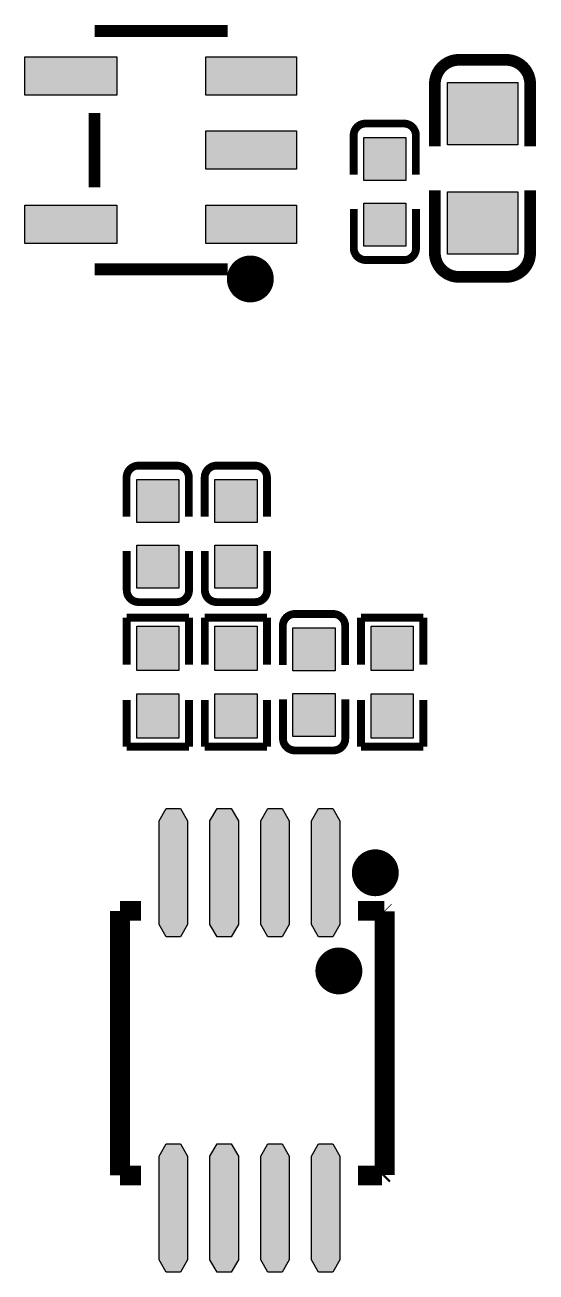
# Model space of a CAD drawing. Header units: millimetres. Extents: x 3623 to 6062, y 1175 to 2021.
# Drawn here: x 5601.84 to 5608.38, y 1809.72 to 1825.69 of the extents above; entities that cross this region are included whole.
import ezdxf

# ---------------------------------------------------------------- set-up
doc = ezdxf.new("R2010")
doc.units = ezdxf.units.MM
doc.header["$LTSCALE"] = 0.1
doc.layers.add('Top-Layer', color=1, linetype='Continuous', true_color=0xff0000)
doc.layers.add('Top-Silkscreen-Layer', color=7, linetype='Continuous', true_color=0xffcc00)

msp = doc.modelspace()

# ---------------------------------------------------------------- hatches: boundary and pattern name
at = {"layer": 'Top-Layer'}
for points in [[(5603.010976003312, 1824.793829860722), (5601.835969653299, 1824.793829860722), (5601.835969653299, 1825.283822240707), (5603.010976003312, 1825.283822240707)], [(5605.309312299984, 1824.793829860722), (5604.152314585989, 1824.793829860722), (5604.152314585989, 1825.283822240707), (5605.309312299984, 1825.283822240707)], [(5607.241448444257, 1824.954477562017), (5608.141448444257, 1824.954477562017), (5608.141448444257, 1824.154477562017), (5607.241448444257, 1824.154477562017)], [(5605.309312299984, 1823.843867960798), (5604.152314585989, 1823.843867960798), (5604.152314585989, 1824.333860340783), (5605.309312299984, 1824.333860340783)], [(5606.711448444256, 1823.6995690022), (5606.171443364246, 1823.6995690022), (5606.171443364246, 1824.2495690022), (5606.711448444256, 1824.2495690022)], [(5607.241448444257, 1823.554426761915), (5608.141448444257, 1823.554426761915), (5608.141448444257, 1822.754426761916), (5607.241448444257, 1822.754426761916)], [(5603.010976003312, 1822.893906060874), (5601.835969653299, 1822.893906060874), (5601.835969653299, 1823.383898440859), (5603.010976003312, 1823.383898440859)], [(5605.309312299984, 1822.893906060874), (5604.152314585989, 1822.893906060874), (5604.152314585989, 1823.383898440859), (5605.309312299984, 1823.383898440859)], [(5606.711448444256, 1822.859335321733), (5606.171443364246, 1822.859335321733), (5606.171443364246, 1823.409335321733), (5606.711448444256, 1823.409335321733)], [(5603.265799472959, 1819.868718100498), (5603.805804552969, 1819.868718100498), (5603.805804552969, 1819.318718100498), (5603.265799472959, 1819.318718100498)], [(5604.265799472959, 1819.868718100498), (5604.805804552969, 1819.868718100498), (5604.805804552969, 1819.318718100498), (5604.265799472959, 1819.318718100498)], [(5603.265799472959, 1819.028484420031), (5603.805804552969, 1819.028484420031), (5603.805804552969, 1818.478484420031), (5603.265799472959, 1818.478484420031)], [(5604.265799472959, 1819.028484420031), (5604.805804552969, 1819.028484420031), (5604.805804552969, 1818.478484420031), (5604.265799472959, 1818.478484420031)], [(5603.805804552969, 1817.423583480229), (5603.265799472959, 1817.423583480229), (5603.265799472959, 1817.989242611547), (5603.805804552969, 1817.989242611547)], [(5604.805804552969, 1817.423583480229), (5604.265799472959, 1817.423583480229), (5604.265799472959, 1817.989242611547), (5604.805804552969, 1817.989242611547)], [(5605.265802012964, 1817.968713020488), (5605.805807092974, 1817.968713020488), (5605.805807092974, 1817.418713020488), (5605.265802012964, 1817.418713020488)], [(5606.805809632979, 1817.423583480229), (5606.265804552969, 1817.423583480229), (5606.265804552969, 1817.989242611547), (5606.805809632979, 1817.989242611547)], [(5603.805804552969, 1816.557949748961), (5603.265799472959, 1816.557949748961), (5603.265799472959, 1817.12360888028), (5603.805804552969, 1817.12360888028)], [(5604.805804552969, 1816.557949748961), (5604.265799472959, 1816.557949748961), (5604.265799472959, 1817.12360888028), (5604.805804552969, 1817.12360888028)], [(5605.265802012964, 1817.128479340021), (5605.805807092974, 1817.128479340021), (5605.805807092974, 1816.578479340021), (5605.265802012964, 1816.578479340021)], [(5606.805809632979, 1816.557949748961), (5606.265804552969, 1816.557949748961), (5606.265804552969, 1817.12360888028), (5606.805809632979, 1817.12360888028)], [(5603.553249307858, 1815.497035347133), (5603.644251339862, 1815.654655490156), (5603.82625540387, 1815.654655490156), (5603.917257435874, 1815.497035347133), (5603.917257435874, 1814.169044491151), (5603.82625540387, 1814.011424348128), (5603.644251339862, 1814.011424348128), (5603.553249307858, 1814.169044491151)], [(5604.203236607833, 1815.497035347133), (5604.294238639837, 1815.654655490156), (5604.476242703845, 1815.654655490156), (5604.567244735849, 1815.497035347133), (5604.567244735849, 1814.169044491151), (5604.476242703845, 1814.011424348128), (5604.294238639837, 1814.011424348128), (5604.203236607833, 1814.169044491151)], [(5604.853223907808, 1815.497035347133), (5604.944225939812, 1815.654655490156), (5605.12623000382, 1815.654655490156), (5605.217232035824, 1815.497035347133), (5605.217232035824, 1814.169044491151), (5605.12623000382, 1814.011424348128), (5604.944225939812, 1814.011424348128), (5604.853223907808, 1814.169044491151)], [(5605.50346520829, 1815.497035347133), (5605.594467240294, 1815.654655490156), (5605.776471304303, 1815.654655490156), (5605.867473336307, 1815.497035347133), (5605.867473336307, 1814.169044491151), (5605.776471304303, 1814.011424348128), (5605.594467240294, 1814.011424348128), (5605.50346520829, 1814.169044491151)], [(5603.553249307858, 1811.204934762932), (5603.644251339862, 1811.362554905955), (5603.82625540387, 1811.362554905955), (5603.917257435874, 1811.204934762932), (5603.917257435874, 1809.87694390695), (5603.82625540387, 1809.719323763927), (5603.644251339862, 1809.719323763927), (5603.553249307858, 1809.87694390695)], [(5604.203236607833, 1811.204934762932), (5604.294238639837, 1811.362554905955), (5604.476242703845, 1811.362554905955), (5604.567244735849, 1811.204934762932), (5604.567244735849, 1809.87694390695), (5604.476242703845, 1809.719323763927), (5604.294238639837, 1809.719323763927), (5604.203236607833, 1809.87694390695)], [(5604.853223907808, 1811.204934762932), (5604.944225939812, 1811.362554905955), (5605.12623000382, 1811.362554905955), (5605.217232035824, 1811.204934762932), (5605.217232035824, 1809.87694390695), (5605.12623000382, 1809.719323763927), (5604.944225939812, 1809.719323763927), (5604.853223907808, 1809.87694390695)], [(5605.50346520829, 1811.204934762932), (5605.594467240294, 1811.362554905955), (5605.776471304303, 1811.362554905955), (5605.867473336307, 1811.204934762932), (5605.867473336307, 1809.87694390695), (5605.776471304303, 1809.719323763927), (5605.594467240294, 1809.719323763927), (5605.50346520829, 1809.87694390695)]]:
    msp.add_hatch(color=256, dxfattribs=at).paths.add_polyline_path(points)

# ---------------------------------------------------------------- linework, layer by layer
for points in [[(5603.010976003312, 1824.793829860722), (5601.835969653299, 1824.793829860722), (5601.835969653299, 1825.283822240707), (5603.010976003312, 1825.283822240707)], [(5605.309312299984, 1824.793829860722), (5604.152314585989, 1824.793829860722), (5604.152314585989, 1825.283822240707), (5605.309312299984, 1825.283822240707)], [(5607.241448444257, 1824.954477562017), (5608.141448444257, 1824.954477562017), (5608.141448444257, 1824.154477562017), (5607.241448444257, 1824.154477562017)], [(5605.309312299984, 1823.843867960798), (5604.152314585989, 1823.843867960798), (5604.152314585989, 1824.333860340783), (5605.309312299984, 1824.333860340783)], [(5606.711448444256, 1823.6995690022), (5606.171443364246, 1823.6995690022), (5606.171443364246, 1824.2495690022), (5606.711448444256, 1824.2495690022)], [(5607.241448444257, 1823.554426761915), (5608.141448444257, 1823.554426761915), (5608.141448444257, 1822.754426761916), (5607.241448444257, 1822.754426761916)], [(5603.010976003312, 1822.893906060874), (5601.835969653299, 1822.893906060874), (5601.835969653299, 1823.383898440859), (5603.010976003312, 1823.383898440859)], [(5605.309312299984, 1822.893906060874), (5604.152314585989, 1822.893906060874), (5604.152314585989, 1823.383898440859), (5605.309312299984, 1823.383898440859)], [(5606.711448444256, 1822.859335321733), (5606.171443364246, 1822.859335321733), (5606.171443364246, 1823.409335321733), (5606.711448444256, 1823.409335321733)], [(5603.265799472959, 1819.868718100498), (5603.805804552969, 1819.868718100498), (5603.805804552969, 1819.318718100498), (5603.265799472959, 1819.318718100498)], [(5604.265799472959, 1819.868718100498), (5604.805804552969, 1819.868718100498), (5604.805804552969, 1819.318718100498), (5604.265799472959, 1819.318718100498)], [(5603.265799472959, 1819.028484420031), (5603.805804552969, 1819.028484420031), (5603.805804552969, 1818.478484420031), (5603.265799472959, 1818.478484420031)], [(5604.265799472959, 1819.028484420031), (5604.805804552969, 1819.028484420031), (5604.805804552969, 1818.478484420031), (5604.265799472959, 1818.478484420031)], [(5603.805804552969, 1817.423583480229), (5603.265799472959, 1817.423583480229), (5603.265799472959, 1817.989242611547), (5603.805804552969, 1817.989242611547)], [(5604.805804552969, 1817.423583480229), (5604.265799472959, 1817.423583480229), (5604.265799472959, 1817.989242611547), (5604.805804552969, 1817.989242611547)], [(5605.265802012964, 1817.968713020488), (5605.805807092974, 1817.968713020488), (5605.805807092974, 1817.418713020488), (5605.265802012964, 1817.418713020488)], [(5606.805809632979, 1817.423583480229), (5606.265804552969, 1817.423583480229), (5606.265804552969, 1817.989242611547), (5606.805809632979, 1817.989242611547)], [(5603.805804552969, 1816.557949748961), (5603.265799472959, 1816.557949748961), (5603.265799472959, 1817.12360888028), (5603.805804552969, 1817.12360888028)], [(5604.805804552969, 1816.557949748961), (5604.265799472959, 1816.557949748961), (5604.265799472959, 1817.12360888028), (5604.805804552969, 1817.12360888028)], [(5605.265802012964, 1817.128479340021), (5605.805807092974, 1817.128479340021), (5605.805807092974, 1816.578479340021), (5605.265802012964, 1816.578479340021)], [(5606.805809632979, 1816.557949748961), (5606.265804552969, 1816.557949748961), (5606.265804552969, 1817.12360888028), (5606.805809632979, 1817.12360888028)], [(5603.553249307858, 1815.497035347133), (5603.644251339862, 1815.654655490156), (5603.82625540387, 1815.654655490156), (5603.917257435874, 1815.497035347133), (5603.917257435874, 1814.169044491151), (5603.82625540387, 1814.011424348128), (5603.644251339862, 1814.011424348128), (5603.553249307858, 1814.169044491151)], [(5604.203236607833, 1815.497035347133), (5604.294238639837, 1815.654655490156), (5604.476242703845, 1815.654655490156), (5604.567244735849, 1815.497035347133), (5604.567244735849, 1814.169044491151), (5604.476242703845, 1814.011424348128), (5604.294238639837, 1814.011424348128), (5604.203236607833, 1814.169044491151)], [(5604.853223907808, 1815.497035347133), (5604.944225939812, 1815.654655490156), (5605.12623000382, 1815.654655490156), (5605.217232035824, 1815.497035347133), (5605.217232035824, 1814.169044491151), (5605.12623000382, 1814.011424348128), (5604.944225939812, 1814.011424348128), (5604.853223907808, 1814.169044491151)], [(5605.50346520829, 1815.497035347133), (5605.594467240294, 1815.654655490156), (5605.776471304303, 1815.654655490156), (5605.867473336307, 1815.497035347133), (5605.867473336307, 1814.169044491151), (5605.776471304303, 1814.011424348128), (5605.594467240294, 1814.011424348128), (5605.50346520829, 1814.169044491151)], [(5603.553249307858, 1811.204934762932), (5603.644251339862, 1811.362554905955), (5603.82625540387, 1811.362554905955), (5603.917257435874, 1811.204934762932), (5603.917257435874, 1809.87694390695), (5603.82625540387, 1809.719323763927), (5603.644251339862, 1809.719323763927), (5603.553249307858, 1809.87694390695)], [(5604.203236607833, 1811.204934762932), (5604.294238639837, 1811.362554905955), (5604.476242703845, 1811.362554905955), (5604.567244735849, 1811.204934762932), (5604.567244735849, 1809.87694390695), (5604.476242703845, 1809.719323763927), (5604.294238639837, 1809.719323763927), (5604.203236607833, 1809.87694390695)], [(5604.853223907808, 1811.204934762932), (5604.944225939812, 1811.362554905955), (5605.12623000382, 1811.362554905955), (5605.217232035824, 1811.204934762932), (5605.217232035824, 1809.87694390695), (5605.12623000382, 1809.719323763927), (5604.944225939812, 1809.719323763927), (5604.853223907808, 1809.87694390695)], [(5605.50346520829, 1811.204934762932), (5605.594467240294, 1811.362554905955), (5605.776471304303, 1811.362554905955), (5605.867473336307, 1811.204934762932), (5605.867473336307, 1809.87694390695), (5605.776471304303, 1809.719323763927), (5605.594467240294, 1809.719323763927), (5605.50346520829, 1809.87694390695)]]:
    msp.add_lwpolyline(points, close=True, dxfattribs=at)
at = {"layer": 'Top-Silkscreen-Layer'}
for points, const_width in [([(5604.428349638059, 1825.615077003216), (5602.725936633233, 1825.615077003216)], 0.1524003048006096), ([(5604.428349638059, 1825.615077003216), (5602.725936633233, 1825.615077003216)], 0.1524003048006096), ([(5607.991727844816, 1825.244444541951), (5607.391702444765, 1825.244444541951)], 0.15), ([(5607.991727844816, 1825.244444541951), (5607.391702444765, 1825.244444541951)], 0.15), ([(5607.081872625105, 1824.134640122342), (5607.081872625105, 1824.934614722291)], 0.15), ([(5607.081872625105, 1824.134640122342), (5607.081872625105, 1824.934614722291)], 0.15), ([(5608.301557664475, 1824.134640122342), (5608.301557664475, 1824.934614722291)], 0.15), ([(5608.301557664475, 1824.134640122342), (5608.301557664475, 1824.934614722291)], 0.15), ([(5602.725936633233, 1824.565267503597), (5602.725936633233, 1823.612460797984)], 0.1524003048006096), ([(5602.725936633233, 1824.565267503597), (5602.725936633233, 1823.612460797984)], 0.1524003048006096), ([(5606.194227209814, 1824.428239309541), (5606.686556394473, 1824.428239309541)], 0.1), ([(5606.194227209814, 1824.428239309541), (5606.686556394473, 1824.428239309541)], 0.1), ([(5606.041826905013, 1824.27583900474), (5606.041826905013, 1823.77583900474)], 0.1), ([(5606.041826905013, 1824.27583900474), (5606.041826905013, 1823.77583900474)], 0.1), ([(5606.838956699273, 1824.27583900474), (5606.838956699273, 1823.77583900474)], 0.1), ([(5606.838956699273, 1824.27583900474), (5606.838956699273, 1823.77583900474)], 0.1), ([(5607.081415424191, 1823.574188001438), (5607.081415424191, 1822.774213401489)], 0.15), ([(5607.081415424191, 1823.574188001438), (5607.081415424191, 1822.774213401489)], 0.15), ([(5608.30107506351, 1823.574188001438), (5608.30107506351, 1822.774213401489)], 0.15), ([(5608.30107506351, 1823.574188001438), (5608.30107506351, 1822.774213401489)], 0.15), ([(5606.043909709179, 1823.333065319193), (5606.043909709179, 1822.833065319193)], 0.1), ([(5606.043909709179, 1823.333065319193), (5606.043909709179, 1822.833065319193)], 0.1), ([(5606.84109030354, 1823.333065319193), (5606.84109030354, 1822.833065319193)], 0.1), ([(5606.84109030354, 1823.333065319193), (5606.84109030354, 1822.833065319193)], 0.1), ([(5606.19631001398, 1822.680665014392), (5606.688689998739, 1822.680665014392)], 0.1), ([(5606.19631001398, 1822.680665014392), (5606.688689998739, 1822.680665014392)], 0.1), ([(5604.428349638059, 1822.562651298365), (5602.725936633233, 1822.562651298365)], 0.1524003048006096), ([(5604.428349638059, 1822.562651298365), (5602.725936633233, 1822.562651298365)], 0.1524003048006096), ([(5607.99124524385, 1822.464383581829), (5607.39124524385, 1822.464383581829)], 0.15), ([(5607.99124524385, 1822.464383581829), (5607.39124524385, 1822.464383581829)], 0.15), ([(5603.780937903236, 1820.047388407839), (5603.288557918476, 1820.047388407839)], 0.1), ([(5603.780937903236, 1820.047388407839), (5603.288557918476, 1820.047388407839)], 0.1), ([(5604.780937903236, 1820.047388407839), (5604.288557918476, 1820.047388407839)], 0.1), ([(5604.780937903236, 1820.047388407839), (5604.288557918476, 1820.047388407839)], 0.1), ([(5603.136157613675, 1819.394988103038), (5603.136157613675, 1819.894988103038)], 0.1), ([(5603.136157613675, 1819.394988103038), (5603.136157613675, 1819.894988103038)], 0.1), ([(5603.933338208036, 1819.394988103038), (5603.933338208036, 1819.894988103038)], 0.1), ([(5603.933338208036, 1819.394988103038), (5603.933338208036, 1819.894988103038)], 0.1), ([(5604.136157613675, 1819.394988103038), (5604.136157613675, 1819.894988103038)], 0.1), ([(5604.136157613675, 1819.394988103038), (5604.136157613675, 1819.894988103038)], 0.1), ([(5604.933338208036, 1819.394988103038), (5604.933338208036, 1819.894988103038)], 0.1), ([(5604.933338208036, 1819.394988103038), (5604.933338208036, 1819.894988103038)], 0.1), ([(5603.138291217942, 1818.452214417491), (5603.138291217942, 1818.952214417491)], 0.1), ([(5603.138291217942, 1818.452214417491), (5603.138291217942, 1818.952214417491)], 0.1), ([(5603.935421012202, 1818.452214417491), (5603.935421012202, 1818.952214417491)], 0.1), ([(5603.935421012202, 1818.452214417491), (5603.935421012202, 1818.952214417491)], 0.1), ([(5604.138291217942, 1818.452214417491), (5604.138291217942, 1818.952214417491)], 0.1), ([(5604.138291217942, 1818.452214417491), (5604.138291217942, 1818.952214417491)], 0.1), ([(5604.935421012202, 1818.452214417491), (5604.935421012202, 1818.952214417491)], 0.1), ([(5604.935421012202, 1818.452214417491), (5604.935421012202, 1818.952214417491)], 0.1), ([(5603.783020707401, 1818.29981411269), (5603.290691522743, 1818.29981411269)], 0.1), ([(5603.783020707401, 1818.29981411269), (5603.290691522743, 1818.29981411269)], 0.1), ([(5604.783020707401, 1818.29981411269), (5604.290691522743, 1818.29981411269)], 0.1), ([(5604.783020707401, 1818.29981411269), (5604.290691522743, 1818.29981411269)], 0.1), ([(5603.137199015758, 1817.49980903268), (5603.137199015758, 1818.09980903268)], 0.1), ([(5603.137199015758, 1818.09980903268), (5603.93440501017, 1818.09980903268)], 0.1), ([(5603.137199015758, 1817.49980903268), (5603.137199015758, 1818.09980903268)], 0.1), ([(5603.137199015758, 1818.09980903268), (5603.93440501017, 1818.09980903268)], 0.1), ([(5603.93440501017, 1817.49980903268), (5603.93440501017, 1818.09980903268)], 0.1), ([(5603.93440501017, 1817.49980903268), (5603.93440501017, 1818.09980903268)], 0.1), ([(5604.137199015758, 1817.49980903268), (5604.137199015758, 1818.09980903268)], 0.1), ([(5604.137199015758, 1818.09980903268), (5604.93440501017, 1818.09980903268)], 0.1), ([(5604.137199015758, 1817.49980903268), (5604.137199015758, 1818.09980903268)], 0.1), ([(5604.137199015758, 1818.09980903268), (5604.93440501017, 1818.09980903268)], 0.1), ([(5604.93440501017, 1817.49980903268), (5604.93440501017, 1818.09980903268)], 0.1), ([(5604.93440501017, 1817.49980903268), (5604.93440501017, 1818.09980903268)], 0.1), ([(5605.780940443241, 1818.147383327829), (5605.288560458481, 1818.147383327829)], 0.1), ([(5605.780940443241, 1818.147383327829), (5605.288560458481, 1818.147383327829)], 0.1), ([(5606.137204095768, 1817.49980903268), (5606.137204095768, 1818.09980903268)], 0.1), ([(5606.137204095768, 1818.09980903268), (5606.93441009018, 1818.09980903268)], 0.1), ([(5606.137204095768, 1817.49980903268), (5606.137204095768, 1818.09980903268)], 0.1), ([(5606.137204095768, 1818.09980903268), (5606.93441009018, 1818.09980903268)], 0.1), ([(5606.93441009018, 1817.49980903268), (5606.93441009018, 1818.09980903268)], 0.1), ([(5606.93441009018, 1817.49980903268), (5606.93441009018, 1818.09980903268)], 0.1), ([(5605.13616015368, 1817.494983023028), (5605.13616015368, 1817.994983023028)], 0.1), ([(5605.13616015368, 1817.494983023028), (5605.13616015368, 1817.994983023028)], 0.1), ([(5605.933340748042, 1817.494983023028), (5605.933340748042, 1817.994983023028)], 0.1), ([(5605.933340748042, 1817.494983023028), (5605.933340748042, 1817.994983023028)], 0.1), ([(5603.137199015758, 1817.047383327829), (5603.137199015758, 1816.447383327829)], 0.1), ([(5603.137199015758, 1817.047383327829), (5603.137199015758, 1816.447383327829)], 0.1), ([(5603.93440501017, 1817.047383327829), (5603.93440501017, 1816.447383327829)], 0.1), ([(5603.93440501017, 1817.047383327829), (5603.93440501017, 1816.447383327829)], 0.1), ([(5604.137199015758, 1817.047383327829), (5604.137199015758, 1816.447383327829)], 0.1), ([(5604.137199015758, 1817.047383327829), (5604.137199015758, 1816.447383327829)], 0.1), ([(5604.93440501017, 1817.047383327829), (5604.93440501017, 1816.447383327829)], 0.1), ([(5604.93440501017, 1817.047383327829), (5604.93440501017, 1816.447383327829)], 0.1), ([(5605.138293757947, 1816.552209337481), (5605.138293757947, 1817.052209337481)], 0.1), ([(5605.138293757947, 1816.552209337481), (5605.138293757947, 1817.052209337481)], 0.1), ([(5605.935423552207, 1816.552209337481), (5605.935423552207, 1817.052209337481)], 0.1), ([(5605.935423552207, 1816.552209337481), (5605.935423552207, 1817.052209337481)], 0.1), ([(5606.137204095768, 1817.047383327829), (5606.137204095768, 1816.447383327829)], 0.1), ([(5606.137204095768, 1817.047383327829), (5606.137204095768, 1816.447383327829)], 0.1), ([(5606.93441009018, 1817.047383327829), (5606.93441009018, 1816.447383327829)], 0.1), ([(5606.93441009018, 1817.047383327829), (5606.93441009018, 1816.447383327829)], 0.1), ([(5603.137199015758, 1816.447383327829), (5603.93440501017, 1816.447383327829)], 0.1), ([(5603.137199015758, 1816.447383327829), (5603.93440501017, 1816.447383327829)], 0.1), ([(5604.137199015758, 1816.447383327829), (5604.93440501017, 1816.447383327829)], 0.1), ([(5604.137199015758, 1816.447383327829), (5604.93440501017, 1816.447383327829)], 0.1), ([(5606.137204095768, 1816.447383327829), (5606.93441009018, 1816.447383327829)], 0.1), ([(5606.137204095768, 1816.447383327829), (5606.93441009018, 1816.447383327829)], 0.1), ([(5605.783023247406, 1816.39980903268), (5605.290694062748, 1816.39980903268)], 0.1), ([(5605.783023247406, 1816.39980903268), (5605.290694062748, 1816.39980903268)], 0.1), ([(5603.322121545603, 1814.345460543983), (5603.051484004328, 1814.345460543983)], 0.254000508001016), ([(5603.051484004328, 1814.345460543983), (5603.051484004328, 1810.956560366183)], 0.254000508001016), ([(5603.322121545603, 1814.345460543983), (5603.051484004328, 1814.345460543983)], 0.254000508001016), ([(5603.051484004328, 1814.345460543983), (5603.051484004328, 1810.956560366183)], 0.254000508001016), ([(5606.433703968768, 1814.345460543983), (5606.098601098562, 1814.345460543983)], 0.254000508001016), ([(5606.433703968768, 1814.345460543983), (5606.098601098562, 1814.345460543983)], 0.254000508001016), ([(5606.440384182128, 1814.338780330623), (5606.433703968768, 1814.345460543983)], 0.254000508001016), ([(5606.440384182128, 1814.338780330623), (5606.433703968768, 1814.345460543983)], 0.254000508001016), ([(5606.440384182128, 1810.963240579543), (5606.440384182128, 1814.338780330623)], 0.254000508001016), ([(5606.440384182128, 1810.963240579543), (5606.440384182128, 1814.338780330623)], 0.254000508001016), ([(5603.051484004328, 1810.956560366183), (5603.322096145552, 1810.956560366183)], 0.254000508001016), ([(5603.051484004328, 1810.956560366183), (5603.322096145552, 1810.956560366183)], 0.254000508001016), ([(5606.098601098562, 1810.956560366183), (5606.406983115326, 1810.956560366183)], 0.254000508001016), ([(5606.098601098562, 1810.956560366183), (5606.406983115326, 1810.956560366183)], 0.254000508001016), ([(5606.406983115326, 1810.956560366183), (5606.427023755407, 1810.976601006264)], 0.254000508001016), ([(5606.406983115326, 1810.956560366183), (5606.427023755407, 1810.976601006264)], 0.254000508001016)]:
    msp.add_lwpolyline(points, dxfattribs=dict(at, const_width=const_width))
for points, const_width in [([(5607.081872625105, 1824.934614722291, -0.414), (5607.391702444765, 1825.2444191419)], 0.15), ([(5607.081872625105, 1824.934614722291, -0.414), (5607.391702444765, 1825.2444191419)], 0.15), ([(5607.991677044713, 1825.244444541951, -0.414), (5608.301557664475, 1824.934640122342)], 0.15), ([(5607.991677044713, 1825.244444541951, -0.414), (5608.301557664475, 1824.934640122342)], 0.15), ([(5606.041826905013, 1824.27583900474, -0.414), (5606.194227209814, 1824.428239309541)], 0.1), ([(5606.041826905013, 1824.27583900474, -0.414), (5606.194227209814, 1824.428239309541)], 0.1), ([(5606.686556394473, 1824.428239309541, -0.414), (5606.838956699273, 1824.27583900474)], 0.1), ([(5606.686556394473, 1824.428239309541, -0.414), (5606.838956699273, 1824.27583900474)], 0.1), ([(5606.19631001398, 1822.680665014392, -0.414), (5606.043909709179, 1822.833065319193)], 0.1), ([(5606.19631001398, 1822.680665014392, -0.414), (5606.043909709179, 1822.833065319193)], 0.1), ([(5606.84109030354, 1822.833065319193, -0.414), (5606.688689998739, 1822.680665014392)], 0.1), ([(5606.84109030354, 1822.833065319193, -0.414), (5606.688689998739, 1822.680665014392)], 0.1), ([(5607.39124524385, 1822.464383581829, -0.414), (5607.081415424191, 1822.774213401489)], 0.15), ([(5607.39124524385, 1822.464383581829, -0.414), (5607.081415424191, 1822.774213401489)], 0.15), ([(5608.30107506351, 1822.774213401489, -0.414), (5607.9912198438, 1822.464383581829)], 0.15), ([(5608.30107506351, 1822.774213401489, -0.414), (5607.9912198438, 1822.464383581829)], 0.15), ([(5603.136157613675, 1819.894988103038, -0.414), (5603.288557918476, 1820.047388407839)], 0.1), ([(5603.136157613675, 1819.894988103038, -0.414), (5603.288557918476, 1820.047388407839)], 0.1), ([(5603.780937903236, 1820.047388407839, -0.414), (5603.933338208036, 1819.894988103038)], 0.1), ([(5603.780937903236, 1820.047388407839, -0.414), (5603.933338208036, 1819.894988103038)], 0.1), ([(5604.136157613675, 1819.894988103038, -0.414), (5604.288557918476, 1820.047388407839)], 0.1), ([(5604.136157613675, 1819.894988103038, -0.414), (5604.288557918476, 1820.047388407839)], 0.1), ([(5604.780937903236, 1820.047388407839, -0.414), (5604.933338208036, 1819.894988103038)], 0.1), ([(5604.780937903236, 1820.047388407839, -0.414), (5604.933338208036, 1819.894988103038)], 0.1), ([(5603.290691522743, 1818.29981411269, -0.414), (5603.138291217942, 1818.452214417491)], 0.1), ([(5603.290691522743, 1818.29981411269, -0.414), (5603.138291217942, 1818.452214417491)], 0.1), ([(5603.935421012202, 1818.452214417491, -0.414), (5603.783020707401, 1818.29981411269)], 0.1), ([(5603.935421012202, 1818.452214417491, -0.414), (5603.783020707401, 1818.29981411269)], 0.1), ([(5604.290691522743, 1818.29981411269, -0.414), (5604.138291217942, 1818.452214417491)], 0.1), ([(5604.290691522743, 1818.29981411269, -0.414), (5604.138291217942, 1818.452214417491)], 0.1), ([(5604.935421012202, 1818.452214417491, -0.414), (5604.783020707401, 1818.29981411269)], 0.1), ([(5604.935421012202, 1818.452214417491, -0.414), (5604.783020707401, 1818.29981411269)], 0.1), ([(5605.13616015368, 1817.994983023028, -0.414), (5605.288560458481, 1818.147383327829)], 0.1), ([(5605.13616015368, 1817.994983023028, -0.414), (5605.288560458481, 1818.147383327829)], 0.1), ([(5605.780940443241, 1818.147383327829, -0.414), (5605.933340748042, 1817.994983023028)], 0.1), ([(5605.780940443241, 1818.147383327829, -0.414), (5605.933340748042, 1817.994983023028)], 0.1), ([(5605.290694062748, 1816.39980903268, -0.414), (5605.138293757947, 1816.552209337481)], 0.1), ([(5605.290694062748, 1816.39980903268, -0.414), (5605.138293757947, 1816.552209337481)], 0.1), ([(5605.935423552207, 1816.552209337481, -0.414), (5605.783023247406, 1816.39980903268)], 0.1), ([(5605.935423552207, 1816.552209337481, -0.414), (5605.783023247406, 1816.39980903268)], 0.1)]:
    msp.add_lwpolyline(points, format="xyb", dxfattribs=dict(at, const_width=const_width))
at = {"layer": 'Top-Silkscreen-Layer', "const_width": 0.3}
for points in [[(5604.570031121422, 1822.437860848784, 1), (5604.870259721879, 1822.437860848784, 1)], [(5604.570031121422, 1822.437860848784, 1), (5604.870259721879, 1822.437860848784, 1)], [(5606.169594240549, 1814.833039919142, 1), (5606.469822841005, 1814.833039919142, 1)], [(5606.169594240549, 1814.833039919142, 1), (5606.469822841005, 1814.833039919142, 1)], [(5605.703249307859, 1813.575991405045, 1), (5606.003477908315, 1813.575991405045, 1)], [(5605.703249307859, 1813.575991405045, 1), (5606.003477908315, 1813.575991405045, 1)]]:
    msp.add_lwpolyline(points, format="xyb", close=True, dxfattribs=at)

doc.saveas('drawing.dxf')
